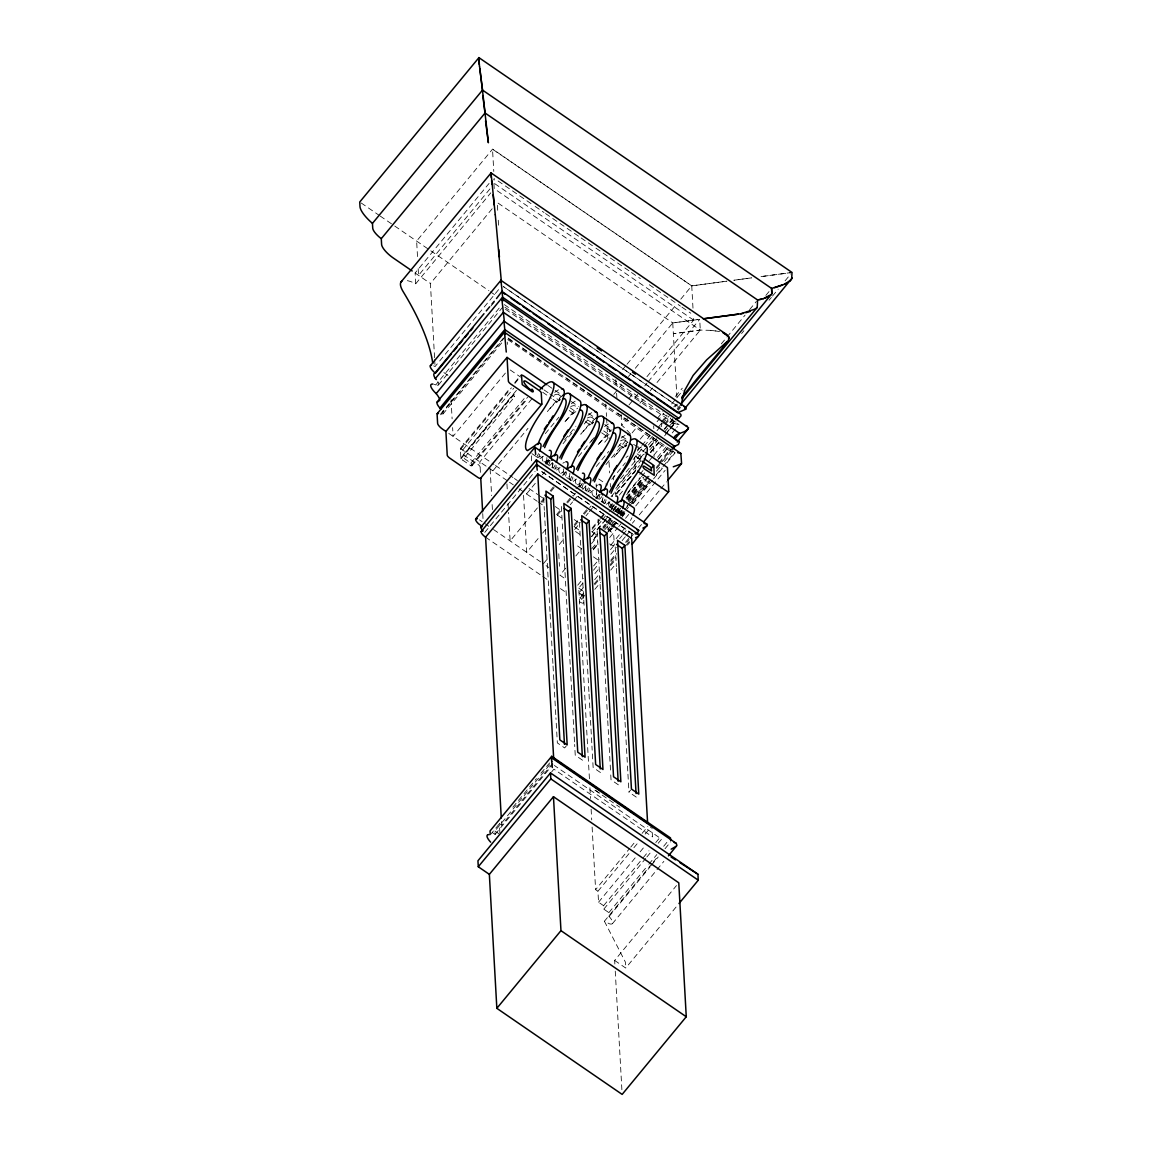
<?xml version="1.0" encoding="UTF-8"?>
<svg xmlns="http://www.w3.org/2000/svg" width="1152" height="1152" viewBox="0 0 1152 1152"><rect width="100%" height="100%" fill="white"/><g stroke="black" fill="none" stroke-linecap="round" stroke-linejoin="round"><path stroke-width="0.75" stroke-dasharray="5 3.75" d="M516.47 390.341L463.262 454.795L463.709 458.122L470.822 463.162A4.133 1.282 39.5 0 1 470.966 465.811L460.915 458.899L460.325 448.459L510.235 388.008M407.318 280.656A31.104 9.634 39.5 0 1 415.728 283.752L415.123 272.995L489.067 183.442M489.917 188.942L418.55 275.357L417.974 265.075M415.728 283.752L490.795 192.83M434.578 357.71L430.416 283.507L492.739 208.037M433.699 365.875A8.568 2.65 39.5 0 1 435.067 366.552L499.651 288.331M490.968 306L494.366 301.882M434.246 384.394A11.981 3.701 39.5 0 1 435.715 384.941L499.45 307.757M438.451 384.941L503.438 306.245M449.424 403.445L440.323 414.461L441.13 414.619A10.195 3.154 39.5 0 0 442.195 411.005M450.562 402.062L455.112 396.562M456.25 395.179L476.712 370.397M477.85 369.014L482.4 363.514M483.538 362.131L504 337.349M440.784 414.778L505.253 336.715L675.202 452.779L666.043 463.781M442.786 414.245L502.214 342.274M505.368 373.104L453.11 436.378L452.621 427.594M514.742 382.55L521.467 374.414M460.397 449.64L511.43 387.821M514.872 383.486L519.35 378.058M462.658 450.058L513.706 388.238M460.858 458.122L513.043 394.92L514.642 396.778L462.456 459.965M460.915 458.899L516.442 391.637M470.822 463.162L525.168 397.339M470.966 465.811L527.587 397.253M472.061 465.768L527.544 398.592M532.022 398.664L479.837 461.866L480.528 474.336M492.898 470.837L527.99 428.328M545.314 433.642L558.922 417.154M484.79 532.397L535.09 471.384M545.342 463.219L548.741 459.115M564.581 439.906L575.914 426.197M622.512 369.706L625.896 365.616M627.019 364.248L676.411 304.43M680.789 299.131L691.747 285.869L726.926 281.16L691.747 285.869L492.523 149.184L493.776 171.461M546.048 464.285L550.613 458.741M563.054 443.678L574.474 429.854M526.507 493.92L535.579 482.962M542.362 474.725L544.637 471.989M550.282 465.134L552.557 462.398M584.251 423.994L587.65 419.89L587.477 416.923M613.742 394.387L618.293 388.886M619.416 387.518L621.691 384.768M628.502 376.517L630.763 373.781M635.299 368.28L672.754 322.934L698.026 319.55M541.094 501.797L544.507 497.664M550.166 490.81L554.731 485.28M562.651 475.69L566.093 471.528M578.534 456.466L592.142 439.978M537.408 507.902L510.134 540.936L508.536 512.424M541.901 502.474L544.234 499.637M550.973 491.486L555.595 485.885M628.934 398.52L633.442 393.062M646.949 376.704L693.662 320.141L693.374 315M628.992 404.971L638.006 394.056M644.76 385.877L647.006 383.141M648.13 381.787L699.71 319.334L672.754 322.934L497.275 202.55L497.866 213.149M604.742 442.224L608.098 438.163M630.418 433.944A31.104 9.634 39.5 0 0 621.706 425.261L627.408 418.378M639.936 403.2L643.349 399.067M650.174 390.787L652.464 388.022M657.014 382.507L700.286 330.106L699.71 319.334M556.574 514.584L561.11 509.083M566.798 502.2L572.472 495.317M579.254 487.109L581.558 484.315M596.275 466.502L608.76 451.382M538.114 538.589L526.738 552.355L523.555 495.317M542.621 533.117L546.062 528.955M557.366 515.261L561.974 509.674M567.576 502.891L575.525 493.272M570.312 504.677L572.573 501.941M573.71 500.558L577.109 496.454M582.768 489.6L586.166 485.482M617.861 447.091L621.259 442.973L625.579 445.939M605.966 464.558L627.552 438.422M632.102 432.922L637.776 426.038M640.181 439.171L645.883 432.288M657.259 418.507L662.947 411.61M675.461 396.446L682.286 388.181M657.043 421.718L663.797 413.539M671.688 403.992L676.195 398.534M677.318 397.166L682.949 390.355M721.296 343.901L725.832 338.414M726.97 337.046L745.085 315.115M749.606 309.629L756.403 301.392M574.315 524.621L578.851 519.12M583.387 513.634L587.923 508.133M595.872 498.514L599.27 494.395M611.755 479.29L625.363 462.802M543.355 563.76L546.768 559.627M559.238 544.522L562.68 540.36M574.042 526.594L578.592 521.093M584.194 514.31L591.091 505.944M637.344 451.022L640.757 446.89M641.894 445.507L649.858 435.874M661.219 422.107L667.037 415.094M673.733 406.958L676.051 404.179M765.85 295.43L769.291 291.269M658.195 427.334L661.565 423.245M662.688 421.877L667.195 416.434M675.086 406.886L677.333 404.15M574.661 529.531L580.32 522.677M585.979 515.822L588.254 513.072M589.378 511.704L593.914 506.218M599.573 499.363L601.834 496.627M633.11 459.59L652.435 436.205M656.971 430.704L669.442 415.598M664.848 423.576L669.355 418.118M677.232 408.571L679.493 405.85M620.51 478.786L653.616 438.682M665.035 424.843L670.752 417.931M677.592 409.637L679.882 406.872M678.298 410.17L680.544 407.434M741.586 333.518L743.875 330.754M769.061 300.24L771.35 297.475M772.488 296.078L778.219 289.152M785.088 280.829L790.819 273.902M617.616 485.496L643.68 453.946M649.354 447.077L656.15 438.84M664.085 429.235L668.606 423.749M669.744 422.381L672.019 419.63M615.773 488.491L644.227 454.032M649.915 447.134L656.755 438.869M664.718 429.221L672.682 419.573M611.064 496.843L640.714 460.944M649.829 449.899L657.806 440.237M664.646 431.942L668.074 427.81M669.211 426.427L673.762 420.898L673.906 423.346L679.046 424.656L676.771 427.406M672.235 423.749L674.482 421.027M615.557 494.496L639.461 465.552M650.851 451.757L658.814 442.109M665.64 433.843L669.053 429.71M670.19 428.328L675.893 421.43M616.09 494.078L635.429 470.635M650.232 452.722L659.333 441.691M666.173 433.426L669.586 429.293M670.723 427.91L675.274 422.395M617.04 493.474L635.155 471.528M651.01 452.318L658.944 442.728M664.603 435.859L669.139 430.373M670.262 429.005L675.936 422.15M592.171 527.976L598.954 519.754M600.091 518.371L603.49 514.267M609.149 507.413L612.547 503.294M619.344 495.072L623.866 489.586M592.128 529.301L600.048 519.71M601.186 518.328L604.584 514.224M610.243 507.37L612.504 504.619M649.454 460.498L652.867 456.365M654.005 454.982L661.968 445.334M672.221 432.922L675.634 428.789M592.272 531.965L601.33 520.992M602.467 519.624L605.866 515.506M611.525 508.651L614.923 504.533M639.821 474.379L643.219 470.261M591.494 536.414L602.842 522.677M603.979 521.309L607.378 517.19M613.051 510.322L616.45 506.203M627.797 492.466L640.267 477.346M565.646 568.282L559.958 575.165L565.502 578.981M575.842 555.941L581.558 549.014M591.725 536.702L607.694 517.363M612.994 511.229L616.406 507.096M626.659 494.683L640.325 478.138M641.462 476.755L644.875 472.622M657.403 457.445L666.518 446.414M614.65 511.891L618.062 507.758M626.026 498.096L643.104 477.432M657.907 459.504L667.008 448.474M615.341 511.546L617.616 508.795M626.717 497.765L642.643 478.483M658.555 459.202L667.656 448.186M597.24 533.909L592.762 540.59L597.298 535.09M602.899 527.04L605.174 524.29M606.312 522.907L609.71 518.789M616.522 510.552L618.782 507.802M626.731 498.182L643.738 477.576M602.971 528.221L610.906 518.602M616.579 511.733L618.854 508.982M626.789 499.378L643.81 478.771M591.552 543.571L597.226 536.702M604.008 528.48L606.283 525.744M607.406 524.362L610.805 520.258M617.602 512.035L621 507.917M627.797 499.694L644.774 479.117M617.818 512.683L620.107 509.918M628.099 500.227L648.677 475.315M658.958 462.859L670.392 449.021L670.522 451.411L675.144 452.779L672.192 450.734M604.771 529.79L608.17 525.672M609.307 524.29L612.72 520.171M617.285 514.699L621.864 509.155M628.243 501.422L645.667 480.269M645.926 480.01L649.901 475.2M656.237 467.525L658.526 464.76M659.016 464.155L671.558 448.978M619.114 513.922L622.526 509.789M629.352 501.523L646.416 480.859M656.654 468.461L661.205 462.96M662.342 461.578L671.443 450.562M591.725 548.784L597.398 541.915M607.608 529.546L609.883 526.795M611.021 525.427L614.419 521.309M620.093 514.44L622.354 511.69M626.89 506.189L643.91 485.582L645.466 486.648L643.91 485.582M620.294 515.016L623.693 510.898M624.816 509.53L648.576 480.773M656.482 471.182L659.88 467.078M664.402 461.592L673.459 450.634M593.237 549.058L597.773 543.557M607.982 531.202L610.258 528.451M611.381 527.083L615.917 521.582M620.467 516.082L625.003 510.595M631.8 502.344L649.858 480.6M593.28 549.85L597.816 544.349M608.026 531.979L611.424 527.861M612.562 526.493L615.96 522.374M621.634 515.506L628.445 507.254M629.582 505.886L649.944 481.234M610.848 544.68A6.062 1.872 39.5 0 0 614.29 544.766L613.771 535.478A4.766 1.483 39.5 0 0 609.869 530.942L612.13 528.206M613.267 526.838L616.666 522.72M622.31 515.88L624.571 513.144M632.491 503.554L649.454 483.005M656.237 474.797L661.896 467.942M663.019 466.574L674.338 452.88M609.869 530.942L614.88 525.744M621.706 517.493L626.256 511.978M633.082 503.712L652.406 480.312M653.544 478.93L664.906 465.163M609.682 537.509L617.602 527.904M618.739 526.536L621 523.786M625.522 518.314L628.92 514.195M635.717 505.973L665.15 470.318M577.699 585.202L583.373 578.333M593.582 565.978L599.256 559.109M610.603 545.371L625.349 527.515M589.421 778.781L578.75 588.082L583.286 582.581M593.496 570.226L599.17 563.357M610.517 549.619L615.053 544.118M619.589 538.632L622.138 535.622M622.987 534.499L626.702 530.107M632.39 523.21L634.68 520.459M639.23 514.93L659.736 490.104M660.874 488.722L666.576 481.824M583.243 593.453L580.392 597.974A5.486 1.699 39.5 0 0 583.459 597.73A5.486 1.699 39.5 0 0 579.024 592.819L583.56 587.333M594.893 573.595L599.429 568.094M610.776 554.357L616.45 547.488M622.123 540.619L625.522 536.501M626.659 535.133L630.058 531M594.691 579.686L600.394 572.688M610.69 560.29L616.406 553.291M625.565 542.29L628.992 538.056M610.934 561.528L616.594 554.674M626.789 542.333L629.05 539.597M630.187 538.214L633.586 534.11M639.245 527.256L641.506 524.506M585.187 594.85L579.514 601.704A5.486 1.699 39.5 0 0 583.733 602.755A5.486 1.699 39.5 0 0 580.406 598.118L579.816 597.686M594.259 583.848L599.933 576.979M610.142 564.624L615.816 557.755M626.026 545.386L631.699 538.517L631.397 533.189M594.706 584.827L600.35 577.987M610.531 565.661L616.176 558.821M627.48 545.126L629.741 542.39M594.806 589.363L600.595 582.422M610.718 570.096L616.392 563.227M490.248 834.854L500.53 822.413M512.842 807.206L536.458 778.622M540.95 773.179L549.619 762.941M492.566 832.723L495.101 834.466L494.914 831.01L552.715 761.011M566.338 745.906L564.667 747.936L557.338 742.91L555.941 717.854M499.882 832.925L499.363 823.536L501.682 825.134L552.73 763.315M495.101 834.466L552.902 764.467M551.678 771.883L553.925 769.162L652.493 836.885L651.888 825.926L645.134 834.091M636.264 797.126L628.949 792.086L630.605 790.07M651.96 863.654L604.411 921.24L609.494 923.832A11.606 3.6 39.5 0 0 609.091 916.502L608.875 912.629L603.806 909.144L603.619 905.688L598.55 902.218L597.931 891.259L595.613 889.661L629.64 848.448M630.778 847.08L635.314 841.579M642.125 833.342L647.798 826.474M597.931 891.259L629.41 853.142M633.902 847.699L638.395 842.256M598.55 902.218L635.63 857.29M640.138 851.846L644.63 846.403M603.619 905.688L642.154 859.018M643.277 857.65L648.95 850.795M655.747 842.558L660.283 837.058M603.806 909.144L645.739 858.37M646.877 856.987L651.413 851.501M658.21 843.264L661.608 839.146L554.371 765.475M608.875 912.629L647.698 865.613M648.835 864.23L656.827 854.554M663.682 846.259L668.246 840.73M653.098 862.286L657.619 856.8M609.091 916.502L650.203 866.722M651.341 865.339L658.195 857.03M665.035 848.736L670.752 841.824M612.432 923.659L663.854 861.379M614.851 964.008L614.65 960.437L676.483 885.557M614.65 960.437L625.723 968.04L677.851 904.896M463.262 454.795L477.835 464.342A2.794 0.864 39.5 0 1 480.125 467.006M575.942 488.606L579.514 485.842A18.95 4.954 -55.5 0 1 582.984 483.379M609.163 511.43L612.734 508.666A18.95 4.954 -55.5 0 1 616.205 506.203M531.936 453.629L537.826 457.661L540.85 456.077M544.133 462.01L547.157 460.411M554.429 469.08L557.453 467.482M560.736 473.414L563.774 471.816M566.626 477.461L571.046 480.485L574.07 478.901M577.354 484.834L580.378 483.235M587.65 491.904L590.674 490.306M591.998 492.005A36.922 9.662 -55.5 0 0 593.957 496.238L596.995 494.64M593.957 496.238L604.253 503.309L607.291 501.71M613.598 506.059L610.574 507.643L619.402 513.72M620.87 514.728L623.894 513.13M733.954 280.224L751.55 277.862L733.939 280.253M710.899 330.365L700.301 330.077L673.344 333.691L700.286 330.106L494.222 188.683L493.704 179.712M710.914 330.336L718.258 331.373M715.522 330.883L719.582 331.646M498.067 180.979L533.65 205.402M535.133 206.41L544.032 212.515M545.515 213.538L579.614 236.938M581.098 237.946L594.446 247.104M595.93 248.126L630.029 271.512M631.512 272.534L640.397 278.64M649.296 284.746L680.429 306.101M681.912 307.123L690.811 313.229M693.662 320.141L494.438 183.456L494.15 178.315M677.39 405.979L503.395 286.603L677.304 406.08M361.195 202.997L378.706 215.021M380.16 216.029L393.293 225.058M394.747 226.051L488.909 290.75M490.392 291.758L494.813 294.797M504.346 304.632L679.046 424.656M504.922 307.253L673.906 423.346M505.426 309.24L651.413 409.536M415.123 272.995L430.416 283.507M508.09 338.011L545.054 363.398M565.747 377.611L599.746 400.968M617.486 413.165L654.451 438.552M670.522 451.411L507.11 339.134L507.398 344.376M547.877 385.445L561.485 394.805M571.19 401.472L578.491 406.483M588.701 413.496L595.325 418.046M604.728 424.512L612.029 429.523M621.806 436.248L628.056 440.539M633.586 444.326L644.098 451.555M559.037 394.949L561.557 396.691M592.258 417.773L594.778 419.515M608.861 429.192L611.395 430.92M625.478 440.597L627.998 442.339M543.96 389.866L548.28 392.832M549.72 393.826L559.886 400.81M570.11 407.837L575.957 411.854M587.65 419.89L592.042 422.899M603.72 430.934L609.566 434.952M637.099 453.859L642.859 457.819M510.25 369.979L520.574 377.078M542.693 392.27L551.534 398.347M553.003 399.37L558.907 403.416M569.232 410.501L575.122 414.562M585.446 421.646L591.35 425.707M601.675 432.792L610.517 438.869M619.358 444.946L625.262 449.006M635.587 456.091L641.477 460.152M640.786 460.253L636.768 457.502A2.794 0.864 39.5 0 0 635.026 456.725M514.642 396.778L513.043 394.92M443.88 372.614L449.77 376.646M598.694 478.958L607.507 485.021M545.602 463.018L552.96 468.072M578.822 485.842L586.181 490.896M448.79 433.426L494.021 464.486M495.475 465.494L512.971 477.518M514.426 478.512L517.349 480.514M529.013 488.534L537.768 494.539M539.222 495.547L543.6 498.557M555.264 506.563L561.082 510.566M574.214 519.581L580.046 523.584M591.696 531.605L597.528 535.608M460.325 448.459L487.195 466.92M488.578 467.87L508.968 481.882M509.515 482.256L513.36 484.891M519.206 488.909L537.192 501.264M538.2 501.955L544.118 506.016M557.194 515.016L563.501 519.336M574.517 526.91L580.277 530.87M579.658 534.298L575.64 531.533A2.794 0.864 39.5 0 0 574.531 530.928M581.717 548.813L577.325 545.789A3.96 1.224 39.5 0 1 576.101 544.838M593.453 556.862L599.314 560.894M479.506 519.898L482.17 521.726M484.69 523.454L490.579 527.501M493.517 529.531L540.59 561.859M546.12 565.661L548.885 567.562M578.75 588.082L582.739 590.818M579.024 592.819L585.662 597.384M485.582 537.178L541.354 575.496M542.822 576.504L548.698 580.536M560.434 588.6L566.309 592.632M582.566 760.234L575.237 755.208L574.646 744.466M600.466 772.531L593.136 767.506L591.941 746.021M618.365 784.829L611.035 779.803L610.646 772.632M595.31 790.272L601.186 794.304M594.965 790.171L619.906 807.307M494.914 831.01L498.701 833.616M610.33 531.259L609.494 530.294A10.195 3.154 39.5 0 1 607.306 525.557M604.411 921.24L625.378 962.078L625.723 968.04M692.986 308.146L691.747 285.869L492.624 149.069L416.635 241.085L417.6 258.221M672.754 322.934L677.189 402.451M672.754 418.507L672.926 421.574A22.45 6.941 39.5 0 1 670.853 424.454M661.507 423.504L661.68 426.701M653.659 425.808L653.832 428.688M652.982 437.645L654.062 456.97M634.608 457.099L635.213 467.971A3.96 1.224 39.5 0 0 635.918 469.397M621.101 414.518L621.706 425.261M615.859 379.598L616.234 386.453M616.622 393.307L617.011 400.162M615.24 546.941L616.334 566.626M616.435 568.411L617.731 591.682M617.832 593.467L620.64 643.565M620.741 645.365L622.037 668.621M622.138 670.406L623.534 695.462M623.635 697.248L624.946 720.518M625.046 722.304L627.84 772.416M627.941 774.202L628.949 792.086M605.808 404.006L606.499 416.376M606.6 418.133L607.68 437.573M609.062 462.312L609.653 472.91M610.258 483.509L610.445 487.037M596.146 483.97L596.333 487.483M596.434 489.24L596.923 498.024M598.104 519.106L598.594 527.89M597.139 531.058L599.04 565.056M599.141 566.856L600.437 590.112M600.538 591.898L601.934 616.954M602.035 618.754L603.346 642.01M603.432 643.795L606.24 693.907M606.341 695.693L607.637 718.949M607.738 720.749L609.134 745.79M609.235 747.59L610.546 770.846M615.254 971.15L621.95 1090.829M579.442 522.346L580.334 538.445M580.435 540.245L581.731 563.501M581.832 565.286L584.64 615.398M584.741 617.184L586.037 640.454M586.138 642.24L587.534 667.296M587.635 669.082L588.946 692.338M589.046 694.138L591.84 744.235M589.91 787.723L590.515 798.451M591.12 809.179L591.71 819.907M592.114 827.064L595.613 889.661M561.341 506.462L563.04 536.89M563.141 538.675L564.437 561.946M564.538 563.731L565.934 588.787M566.035 590.573L567.346 613.829M567.432 615.629L570.24 665.726M570.341 667.512L571.637 690.782M571.738 692.568L573.149 717.624M573.235 719.41L574.546 742.68M557.266 527.054L558.072 541.31M558.763 553.781L559.469 566.266M543.643 497.75L544.334 510.278M544.435 512.064L545.731 535.334M545.832 537.12L548.64 587.218M548.741 589.018L550.037 612.274M550.138 614.059L551.534 639.115M551.635 640.901L552.946 664.171M553.046 665.957L555.84 716.069M498.269 220.219L498.658 227.275M506.938 483.912L507.341 491.04M508.046 503.51L508.435 510.638M490.133 468.936L491.63 495.662M492.134 504.576L492.523 511.704M501.48 821.549L501.682 825.134M482.731 513.547L483.12 520.675M451.037 399.485L452.117 418.81M434.664 359.482L435.067 366.552M609.653 518.429A10.93 3.384 39.5 0 1 612.533 522.95M617.184 512.928A11.981 3.701 39.5 0 0 611.885 505.987A9.706 3.01 39.5 0 1 608.602 501.25M610.243 544.32A6.062 1.872 39.5 0 1 609.61 543.902M614.966 491.947A8.568 2.65 39.5 0 1 615.686 493.848M437.818 381.586A9.706 3.01 39.5 0 1 435.715 384.941M612.043 495.432A14.342 4.435 39.5 0 1 612.562 496.685M638.107 446.587A31.104 9.634 39.5 0 1 638.064 449.899M613.296 479.866A342.36 105.941 39.5 0 1 614.16 475.92M626.054 457.474A342.36 105.941 39.5 0 1 628.07 455.99M554.112 395.208A29.563 7.733 -55.5 0 1 559.67 399.715M531.634 460.8A36.922 9.662 -55.5 0 1 532.31 453.326M554.731 392.414A29.563 7.733 -55.5 0 1 558.547 389.822M537.826 457.661A36.922 9.662 -55.5 0 1 536.731 456.84M546.883 457.502A18.95 4.954 -55.5 0 1 545.573 463.406M539.986 458.683A18.95 4.954 -55.5 0 1 543.456 456.221M548.856 460.642A18.95 4.954 -55.5 0 1 547.402 463.435M538.56 453.557A18.95 4.954 -55.5 0 1 537.106 456.365M560.419 399.542A29.563 7.733 -55.5 0 0 547.56 411.365L552.01 405.979A29.563 7.733 -55.5 0 1 561.053 396.749M538.632 457.661A36.922 9.662 -55.5 0 1 539.726 454.248M571.349 403.819A29.563 7.733 -55.5 0 1 575.165 401.242M553.349 468.259A36.922 9.662 -55.5 0 1 552.701 462.341M553.133 463.406A18.95 4.954 -55.5 0 1 551.88 467.741M546.293 463.018A18.95 4.954 -55.5 0 1 549.778 460.555M565.474 472.046A18.95 4.954 -55.5 0 1 564.019 474.854M562.882 463.234A18.95 4.954 -55.5 0 1 564.509 462.254M555.178 464.976A18.95 4.954 -55.5 0 1 553.723 467.77M543.053 461.174A36.922 9.662 -55.5 0 1 542.405 455.256M613.267 504.706A18.95 4.954 -55.5 0 1 612.014 509.04M606.427 504.317A18.95 4.954 -55.5 0 1 609.898 501.869M626.861 445.19A29.563 7.733 -55.5 0 0 614.002 457.013L618.451 451.627A29.563 7.733 -55.5 0 1 627.48 442.397M620.539 440.856A29.563 7.733 -55.5 0 1 625.824 446.789M598.752 498.96A36.922 9.662 -55.5 0 1 599.846 495.562M605.074 503.294A36.922 9.662 -55.5 0 1 606.168 499.896M637.79 449.467A29.563 7.733 -55.5 0 1 641.592 446.875M619.79 513.893A36.922 9.662 -55.5 0 1 619.142 507.989M619.574 509.054A18.95 4.954 -55.5 0 1 618.322 513.374M621.605 510.61A18.95 4.954 -55.5 0 1 620.165 513.418M631.915 517.694A18.95 4.954 -55.5 0 1 630.461 520.488M609.48 506.822A36.922 9.662 -55.5 0 1 608.846 500.904M596.65 493.301A18.95 4.954 -55.5 0 1 596.203 495.288M589.81 492.912A18.95 4.954 -55.5 0 1 593.294 490.464M609.062 434.462A29.563 7.733 -55.5 0 0 597.398 445.594L601.834 440.222A29.563 7.733 -55.5 0 1 610.877 430.978M606.917 428.472A29.563 7.733 -55.5 0 1 609.494 433.958M591.077 441.259A29.563 7.733 -55.5 0 1 594.59 437.256M582.149 487.555A36.922 9.662 -55.5 0 1 583.243 484.142M588.456 491.89A36.922 9.662 -55.5 0 1 589.55 488.491M621.173 438.062A29.563 7.733 -55.5 0 1 624.989 435.47M604.253 503.309A36.922 9.662 -55.5 0 1 602.525 496.57M602.971 497.635A18.95 4.954 -55.5 0 1 601.704 501.97M596.131 497.246A18.95 4.954 -55.5 0 1 600.955 494.323M605.002 499.205A18.95 4.954 -55.5 0 1 603.547 502.013M615.298 506.275A18.95 4.954 -55.5 0 1 613.843 509.083M580.104 480.326A18.95 4.954 -55.5 0 1 578.794 486.216M573.206 481.493A18.95 4.954 -55.5 0 1 576.677 479.045M593.64 422.366A29.563 7.733 -55.5 0 0 580.781 434.189L585.23 428.803A29.563 7.733 -55.5 0 1 594.259 419.573M587.318 418.032A29.563 7.733 -55.5 0 1 592.603 423.965M565.531 476.136A36.922 9.662 -55.5 0 1 566.626 472.738M571.853 480.485A36.922 9.662 -55.5 0 1 572.947 477.072M604.57 426.643A29.563 7.733 -55.5 0 1 608.371 424.051M586.57 491.069A36.922 9.662 -55.5 0 1 585.922 485.165M585.907 488.218A18.95 4.954 -55.5 0 1 585.101 490.565M598.694 494.87A18.95 4.954 -55.5 0 1 597.24 497.678M596.102 486.058A18.95 4.954 -55.5 0 1 597.73 485.078M588.398 487.8A18.95 4.954 -55.5 0 1 586.944 490.594M576.274 483.998A36.922 9.662 -55.5 0 1 575.626 478.08M563.501 468.907A18.95 4.954 -55.5 0 1 562.997 472.464M556.589 470.088A18.95 4.954 -55.5 0 1 560.074 467.64M575.842 411.638A29.563 7.733 -55.5 0 0 564.178 422.784L568.613 417.398A29.563 7.733 -55.5 0 1 577.656 408.154M570.715 406.613A29.563 7.733 -55.5 0 1 576.432 408.73M548.928 464.731A36.922 9.662 -55.5 0 1 550.022 461.333M555.235 469.066A36.922 9.662 -55.5 0 1 556.33 465.667M587.952 415.238A29.563 7.733 -55.5 0 1 591.768 412.646M571.046 480.485A36.922 9.662 -55.5 0 1 569.304 473.746M569.808 473.242A18.95 4.954 -55.5 0 1 569.304 476.798M562.91 474.422A18.95 4.954 -55.5 0 1 566.381 471.974M571.781 476.381A18.95 4.954 -55.5 0 1 570.326 479.189M582.077 483.451A18.95 4.954 -55.5 0 1 580.622 486.259M559.656 472.594A36.922 9.662 -55.5 0 1 559.008 466.675M792.014 272.448L760.349 276.696L791.957 272.52M632.419 533.909L540.302 470.621L632.419 533.909"/><path stroke-width="1.5" d="M727.632 335.246L491.04 172.915L495.259 214.79M491.501 173.779L491.069 172.944L491.285 177.538M681.019 405.49L684.547 390.686L693.13 375.422L706.666 359.856L728.539 340.33L728.755 336.816L723.01 332.626L725.674 333.864M771.768 293.875L771.624 288.446L482.472 90.058L479.549 66.355M668.434 855.85L676.93 845.41L676.267 843.394L551.304 757.541L552.326 767.52M673.819 438.422A11.534 4.666 -8.4 0 1 674.122 437.328C677.347 431.957 686.059 433.526 688.55 427.752L501.912 298.771L502.258 300.211M684.619 408.744L792.158 277.992M791.654 279.043L792.014 272.448L478.858 57.6L479.477 66.312M680.616 404.482L771.797 293.832M667.714 480.442L681.581 463.536L680.861 453.456L504.446 332.251L437.198 413.683M632.246 544.09L647.424 524.592L534.917 447.221L475.848 518.76M412.2 270.994L393.235 257.962A14.227 4.406 39.5 0 1 381.6 244.426L381.283 238.68A11.952 3.701 39.5 0 1 372.73 228.182L372.456 223.387L482.53 90.086L479.75 68.27M381.283 238.68L485.05 113.011L482.472 90.058M400.982 282.038L491.069 172.944M430.33 365.789L500.904 280.325L686.045 407.534L686.131 409.032L677.678 412.776L657.043 398.592M483.984 313.704L435.038 372.974A14.342 4.435 39.5 0 0 435.355 378.547A9.706 3.01 39.5 0 1 436.32 379.598M486.259 310.939L489.672 306.806M491.962 304.042L494.237 301.291M496.512 298.541L502.07 291.283L502.978 300.888M435.442 373.248L451.296 354.024M453.571 351.288L456.97 347.17M459.23 344.419L462.629 340.315M464.904 337.565L468.302 333.446M470.563 330.696L472.838 327.96M435.355 378.547L502.517 297.216L678.686 418.262L680.789 416.146A10.224 4.133 -8.4 0 0 680.674 414.216L502.2 291.643M439.819 400.248A16.186 5.011 39.5 0 0 436.19 393.61L503.352 312.278L501.84 298.858M437.213 401.933L503.928 321.134L679.435 441.922L678.427 444.456L672.106 447.696M440.827 409.104A10.195 3.154 39.5 0 0 439.934 408.096L504.778 329.573L503.928 321.134L504.245 322.186M482.63 511.762L480.73 477.893A3.96 1.224 39.5 0 1 477.677 477.331L449.813 458.179A3.139 0.965 39.5 0 1 447.235 455.198L445.91 431.438L507.053 357.408L546.782 384.696M480.643 478.224L541.786 404.194M480.96 527.04L536.357 459.95L638.726 530.294L638.05 532.08L635.27 533.261M481.205 531.49L536.602 464.4L638.971 534.73L638.294 536.515L635.53 537.71M501.278 817.978L485.582 537.178L537.768 473.99L631.699 538.517L647.597 822.888M564.466 744.35L550.757 499.205L553.262 496.166L545.947 491.141L559.843 739.872L567.173 744.898L553.262 496.166M582.365 756.648L568.656 511.502L571.162 508.464L563.846 503.438L577.742 752.17L585.072 757.195L571.162 508.464M681.696 397.31L727.171 342.245L725.054 344.117M681.84 398.693L757.253 307.368L757.57 299.981L485.006 112.982L482.789 95.544M600.264 768.946L586.555 523.8L589.061 520.762L581.746 515.736L595.642 764.467L602.971 769.493L589.061 520.762M674.971 438.826L679.536 433.31L503.352 312.278L504.403 322.027M651.6 468.072L653.832 465.35M677.261 442.066L688.32 428.674M672.581 449.179L674.856 446.429L504.778 329.573L505.368 334.498M618.163 781.243L604.454 536.098L606.96 533.059L599.645 528.034L613.541 776.765L620.87 781.79L606.96 533.059M643.766 521.77L668.678 491.602M636.062 793.541L622.354 548.395L624.859 545.357L617.544 540.331L631.44 789.062L638.77 794.088L624.859 545.357M670.68 840.542L670.536 837.965L551.693 756.317L490.032 830.981L490.176 833.558M678.989 903.528L698.256 880.186L697.925 874.224L550.498 772.934L477.95 860.789L478.282 866.75L489.355 874.354L496.843 1008.317L622.152 1094.4L686.261 1016.755L678.773 882.792L553.464 796.694L489.355 874.354M478.282 866.75L550.829 778.896L550.498 772.934M496.843 1008.317L560.966 930.658L553.464 796.694M771.48 294.451L763.258 298.699M757.296 307.325L755.381 308.981M681.394 463.882L673.286 466.79M789.84 281.03L790.934 279.994L784.728 284.141L771.624 288.446M676.426 846.158L671.155 849.168M647.064 526.075L642.902 528.077M755.338 309.01L740.866 313.776L703.21 318.859L738.245 314.194M769.075 296.41L764.957 298.166M784.771 284.083L786.744 283.075M675.677 419.544L678.686 418.262M782.554 285.048L774.605 287.683M750.312 311.386L745.848 312.739M757.57 299.981L763.214 298.742M759.528 299.606L761.443 299.174M740.837 313.805L743.386 313.315M677.693 452.693L680.861 453.456M635.314 533.866L636.926 533.995M644.026 523.411L646.963 524.189M636.682 529.56L638.726 530.294M675.965 440.165L678.974 441.389M683.784 406.469L685.166 406.93M674.107 842.414L676.267 843.394M685.901 425.534L687.326 426.154M638.179 534.298L638.971 534.73M671.098 857.045L675.562 859.91M680.04 862.776L697.925 874.224M597.11 347.918L601.531 350.942M632.448 372.154L635.386 374.184M505.238 294.307L502.286 292.277L500.904 280.325L501.336 282.082M511.142 298.354L519.984 304.43M522.922 306.461L530.294 311.515M533.246 313.546L542.088 319.622M547.978 323.669L556.819 329.746M559.771 331.762L567.144 336.83M570.096 338.861L578.938 344.938M583.358 347.976L593.669 355.061M596.621 357.077L603.994 362.146M608.414 365.184L615.773 370.238M620.194 373.277L630.518 380.376M633.47 382.392L640.829 387.461M645.25 390.499L652.622 395.554M553.176 382.493L563.486 389.578M569.794 393.912L580.09 400.982A29.563 7.733 -55.5 0 1 568.253 430.963A36.922 9.662 -55.5 0 0 554.458 455.947M586.397 405.317L596.707 412.402M603.014 416.736L613.31 423.806M619.618 428.141L629.914 435.226M636.235 439.56L646.531 446.63M645.35 452.419L667.426 467.582L668.75 491.328A3.139 0.965 39.5 0 1 666.317 490.882L638.453 471.744A3.96 1.224 39.5 0 1 637.646 471.125M542.52 388.872L523.8 376.013A2.938 0.907 39.5 0 0 521.525 375.595L522.23 384.61L532.109 391.766A4.133 1.282 39.5 0 0 531.965 389.117C533.059 394.128 518.947 378.893 525.586 381.11L538.978 390.312A2.794 0.864 39.5 0 1 541.267 392.976L541.872 403.848A3.96 1.224 39.5 0 1 538.819 403.286L510.955 384.149A3.139 0.965 39.5 0 1 508.378 381.154L507.053 357.408M644.299 458.798L651.499 463.752A2.938 0.907 39.5 0 1 653.904 466.546L654.192 475.272L644.357 468.893A4.133 1.282 39.5 0 1 644.213 466.229L651.571 470.894L650.938 467.352L642.125 461.174M623.059 500.414L633.355 507.485A18.95 4.954 -55.5 0 1 633.067 515.074M544.896 495.173L550.757 499.205M564.264 508.478L568.656 511.502M580.694 519.768L586.555 523.8M600.062 533.074L604.454 536.098M616.493 544.363L622.354 548.395M445.91 431.438L442.584 429.163A6.062 1.872 39.5 0 1 437.616 423.389L437.098 414.101A4.766 1.483 39.5 0 1 438.509 413.582M482.429 526.464L478.44 523.728A6.71 2.074 39.5 0 1 477.403 518.717M554.774 759.211L563.602 765.274M566.554 767.304L575.381 773.366M579.787 776.39L600.394 790.546M603.331 792.576L612.158 798.638M615.096 800.654L634.234 813.802M638.64 816.826L648.936 823.896M550.829 778.896L698.256 880.186M560.966 930.658L686.261 1016.755M491.198 172.93L491.458 173.75M535.248 448.675L534.917 447.221L535.68 454.406M504.72 333.403L504.475 332.266L506.261 352.051M728.726 336.845L729.029 338.558M536.76 461.88L536.357 459.95L536.976 465.725M537.005 466.33L536.602 464.4L537.221 470.174M493.142 194.803L494.251 205.013M491.573 180.533L491.962 184.176M495.288 214.805L501.422 282.269M485.539 120.874L488.376 142.762L485.006 112.982M498.744 249.538L499.435 257.069M479.189 63.274L479.318 64.656M771.581 288.49L771.854 293.285M537.768 473.99L553.666 758.362M551.693 756.317L551.837 758.894M479.189 62.237L478.93 57.643L359.741 202.003L359.986 206.582A22.45 6.941 39.5 0 0 372.456 223.387M436.19 393.61A11.981 3.701 39.5 0 1 431.237 384.365M431.971 384.091A11.981 3.701 39.5 0 1 432.994 384.106M434.045 372.024A8.568 2.65 39.5 0 1 431.496 365.285M439.934 408.096A10.93 3.384 39.5 0 1 438.782 401.458M490.666 842.198A11.606 3.6 39.5 0 1 487.786 834.725M488.434 834.595A11.606 3.6 39.5 0 1 489.269 834.638M485.582 537.178A5.486 1.699 39.5 0 1 481.464 533.03A5.486 1.699 39.5 0 1 482.285 531.259M483.134 530.942A5.486 1.699 39.5 0 1 482.04 526.824M401.933 281.102A31.104 9.634 39.5 0 0 403.186 291.686A342.36 105.941 39.5 0 1 432.778 363.456M552.974 415.93A29.563 7.733 -55.5 0 1 551.448 418.507M550.642 419.789A29.563 7.733 -55.5 0 1 548.957 422.381M537.854 444.542A36.922 9.662 -55.5 0 1 551.65 419.544A29.563 7.733 -55.5 0 0 561.528 388.858M539.712 450.95A18.95 4.954 -55.5 0 0 534.125 446.227L527.53 450.59A36.922 9.662 -55.5 0 1 541.339 412.474A29.563 7.733 -55.5 0 0 553.968 384.854A29.563 7.733 -55.5 0 0 540.058 389.376M549.259 450.374A18.95 4.954 -55.5 0 1 550.008 458.021M544.262 429.221A36.922 9.662 -55.5 0 1 547.2 424.93M563.4 398.578A29.563 7.733 -55.5 0 1 553.507 429.264A36.922 9.662 -55.5 0 0 543.096 446.472M544.622 447.653A36.922 9.662 -55.5 0 1 557.957 423.878A29.563 7.733 -55.5 0 0 570.413 398.678A29.563 7.733 -55.5 0 0 562.392 395.712M565.877 461.779A18.95 4.954 -55.5 0 1 566.626 469.426M550.742 457.632A18.95 4.954 -55.5 0 1 556.33 462.355M551.131 460.094A18.95 4.954 -55.5 0 1 552.182 460.152M629.842 444.211A29.563 7.733 -55.5 0 1 619.949 474.912A36.922 9.662 -55.5 0 0 609.538 492.12M617.083 465.437A29.563 7.733 -55.5 0 1 613.642 470.578M611.064 493.301A36.922 9.662 -55.5 0 1 624.398 469.526A29.563 7.733 -55.5 0 0 631.296 439.805M620.899 501.595A36.922 9.662 -55.5 0 1 634.694 476.597A29.563 7.733 -55.5 0 0 644.573 445.91M617.184 503.28A18.95 4.954 -55.5 0 1 622.757 508.003M613.224 432.806A29.563 7.733 -55.5 0 1 603.346 463.493A36.922 9.662 -55.5 0 0 592.934 480.701M601.286 452.736A29.563 7.733 -55.5 0 1 597.024 459.158M594.446 481.896A36.922 9.662 -55.5 0 1 607.781 458.122A29.563 7.733 -55.5 0 0 614.693 428.4M604.296 490.176A36.922 9.662 -55.5 0 1 618.077 465.192A29.563 7.733 -55.5 0 0 627.97 434.506M615.701 496.022A18.95 4.954 -55.5 0 1 616.45 503.669M600.566 491.861A18.95 4.954 -55.5 0 1 606.154 496.584M602.006 494.381A18.95 4.954 -55.5 0 1 602.698 494.971M596.621 421.402A29.563 7.733 -55.5 0 1 586.728 452.088A36.922 9.662 -55.5 0 0 576.317 469.296M584.669 441.331A29.563 7.733 -55.5 0 1 581.299 446.486M577.843 470.477A36.922 9.662 -55.5 0 1 591.178 446.702A29.563 7.733 -55.5 0 0 603.634 421.488A29.563 7.733 -55.5 0 0 595.613 418.536M587.678 478.771A36.922 9.662 -55.5 0 1 601.474 453.787A29.563 7.733 -55.5 0 0 611.366 423.086M577.483 452.045A36.922 9.662 -55.5 0 1 579.427 449.165M599.098 484.603A18.95 4.954 -55.5 0 1 599.846 492.25M583.963 480.456A18.95 4.954 -55.5 0 1 589.536 485.179M584.352 482.904A18.95 4.954 -55.5 0 1 585.403 482.976M580.003 409.982A29.563 7.733 -55.5 0 1 570.125 440.669A36.922 9.662 -55.5 0 0 559.714 457.877M568.066 429.912A29.563 7.733 -55.5 0 1 563.803 436.334M561.226 459.072A36.922 9.662 -55.5 0 1 574.56 435.298A29.563 7.733 -55.5 0 0 581.472 405.576M571.075 467.352A36.922 9.662 -55.5 0 1 584.856 442.368A29.563 7.733 -55.5 0 0 594.749 411.682M582.48 473.198A18.95 4.954 -55.5 0 1 583.229 480.845M567.346 469.051A18.95 4.954 -55.5 0 1 572.933 473.76"/></g></svg>
